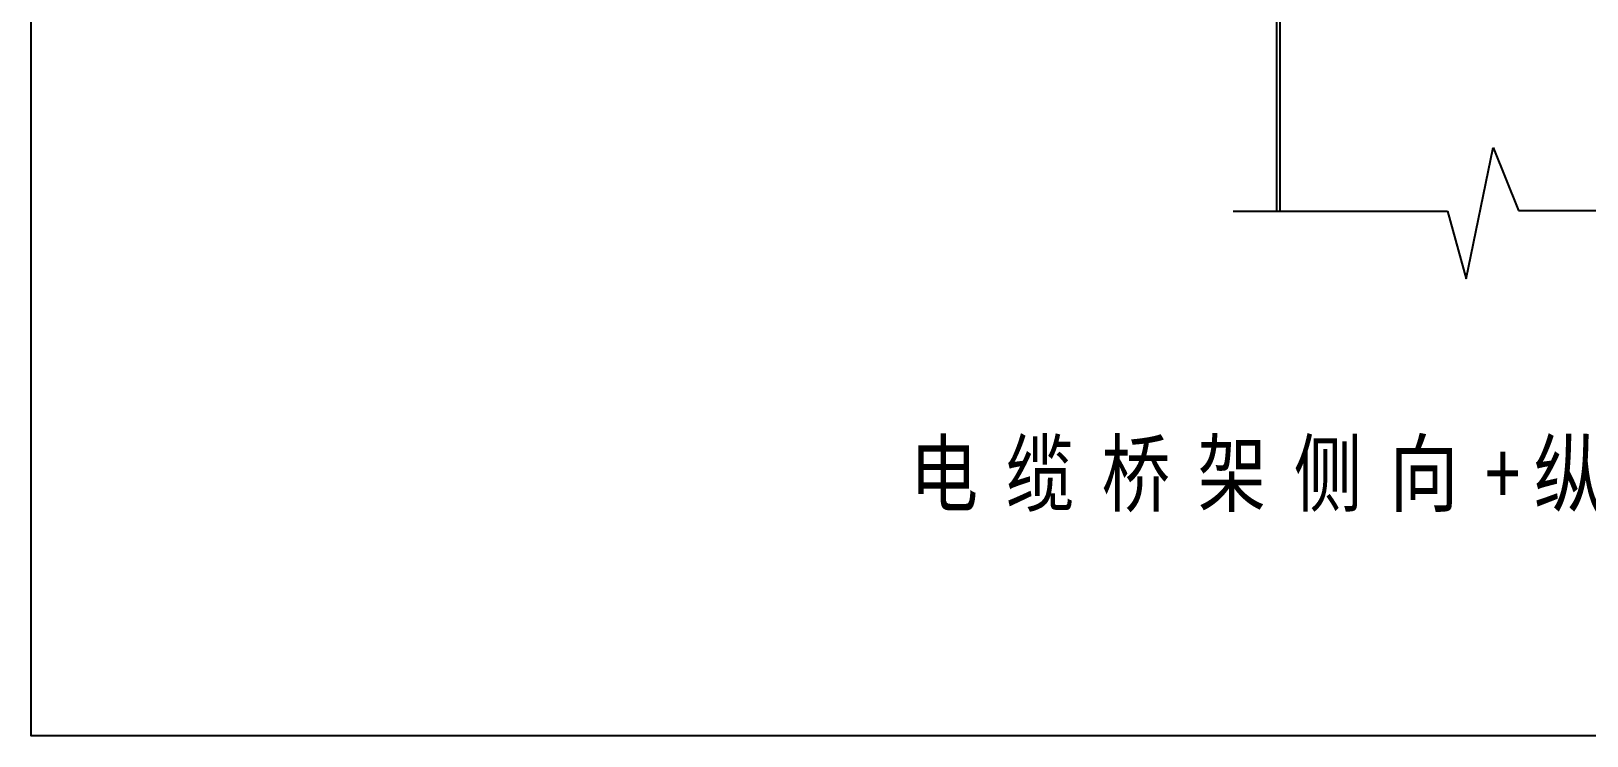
# Model space of a CAD drawing. Extents: x 1680110 to 2699828, y 269661 to 891349.
# Drawn here: x 2389561 to 2395749, y 703034 to 705836 of the extents above; entities that cross this region are included whole.
import ezdxf

# ---------------------------------------------------------------- set-up
doc = ezdxf.new("R2010")
doc.units = 0
doc.header["$LTSCALE"] = 1000
doc.header["$MEASUREMENT"] = 0
doc.layers.add('11122', color=7, linetype='Continuous')
doc.styles.get("Standard").update_dxf_attribs({"font": 'gbenor.shx', "bigfont": 'gbcbig.shx'})

msp = doc.modelspace()

# ---------------------------------------------------------------- linework, layer by layer
at = {"color": 7, "linetype": 'Continuous'}
for p, q in [((2394513.9, 708763.3), (2394513.9, 705120.6)), ((2394527.6, 708763.3), (2394527.6, 705120.6)), ((2394341.6, 705120.6), (2395194, 705120.6)), ((2395476.2, 705123.4), (2396473.4, 705123.4))]:
    msp.add_line(p, q, dxfattribs=at)
at = {"color": 0}
for points in [[(2395268.9, 704851.5), (2395376.7, 705373.3)], [(2395376.7, 705373.3), (2395476.2, 705123.4)], [(2395194, 705120.6), (2395268.9, 704851.5)]]:
    msp.add_lwpolyline(points, dxfattribs=at)
at = {"layer": '11122'}
msp.add_lwpolyline([(2389560.7, 715237.1), (2401936.9, 715237.1), (2401936.9, 703033.7), (2389560.7, 703033.7)], close=True, dxfattribs=at)

# ---------------------------------------------------------------- texts
at = {"color": 4, "insert": (2393054.8, 704201.7), "char_height": 250, "width": 7049.226, "attachment_point": 1}
msp.add_mtext('{\\fSimSun|b0|i0|c134|p2;\\W0.8;\\T1.4;电缆桥架侧向+纵向抗震支吊架大样图B}', dxfattribs=at)

doc.saveas('drawing.dxf')
